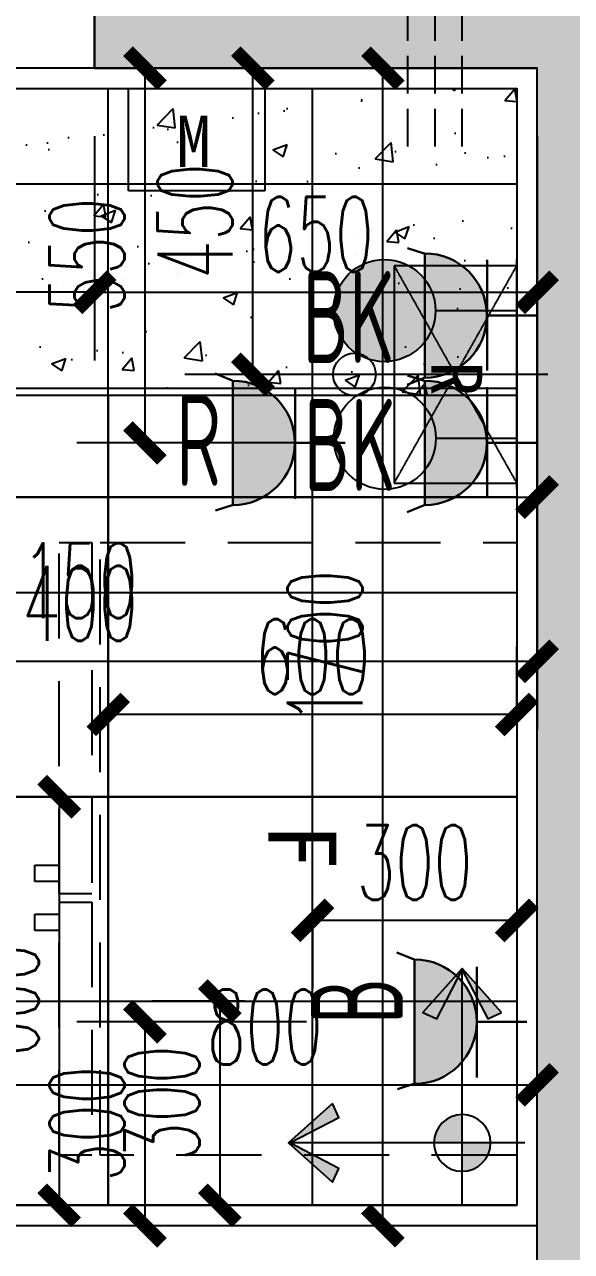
# Model space of a CAD drawing. Extents: x 184967 to 628822, y -100826 to 121332.
# Drawn here: x 205314 to 206118, y -17754 to -15952 of the extents above; entities that cross this region are included whole.
import ezdxf

# ---------------------------------------------------------------- set-up
doc = ezdxf.new("R2010")
doc.units = 0
doc.header["$MEASUREMENT"] = 0
for name, pattern in [('__DASH', [0.35, 0.25, -0.1]), ('DASH', [0.35, 0.25, -0.1]), ('DASHED2', [0.375, 0.25, -0.125])]:
    doc.linetypes.add(name, pattern=pattern)
for name, color, linetype in [('0-地面', 251, 'Continuous'), ('0-天花尺寸', 2, 'Continuous'), ('0-天花造型', 55, 'Continuous'), ('0-完成面', 47, 'Continuous'), ('E03-给排水', 6, 'Continuous'), ('P10-固定（高柜）家具', 55, 'Continuous'), ('P10-活动家具', 55, 'DASH'), ('PUB_HATCH', 7, 'Continuous'), ('T05-天花灯具', 51, 'Continuous'), ('WALL', 145, 'Continuous'), ('WINDOW', 141, 'Continuous'), ('定位标注', 2, 'Continuous'), ('空调', 8, 'Continuous')]:
    doc.layers.add(name, color=color, linetype=linetype)
doc.layers.add('E-插座', color=60, linetype='Continuous', lineweight=30)
doc.styles.add('CH', font='', dxfattribs={"width": 0.8})
doc.styles.add('simplex.shx', font='archquik.shx', dxfattribs={"width": 0.7, "bigfont": '@extfont2.shx'})
doc.styles.add('尺寸标注', font='txt.shx', dxfattribs={"width": 0.6, "height": 110})
doc.styles.get('CH').set_extended_font_data('SimSun')
doc.dimstyles.new('1-50', dxfattribs={"dimscale": 50, "dimtxt": 110, "dimasz": 1, "dimexe": 2, "dimexo": 2, "dimgap": 0.6, "dimtad": 1, "dimdec": 0, "dimrnd": 5, "dimtxsty": '尺寸标注', "dimblk": 'ARCHTICK', "dimcen": 2.5, "dimclrd": 251, "dimclre": 251, "dimclrt": 50, "dimadec": 0, "dimazin": 0, "dimtfac": 1, "dimtdec": 0, "dimtix": 1, "dimtmove": 2, "dimatfit": 3, "dimldrblk": 'DOT', "dimfxl": 0, "dimarcsym": 0})

# ---------------------------------------------------------------- blocks, each defined once
blk = doc.blocks.new('rsq')
at = {"layer": 'P10-固定（高柜）家具', "color": 8, "linetype": 'DASH'}
blk.add_lwpolyline([(166597.5, 154089), (166597.5, 153909), (166916.5, 153909), (166916.5, 154089), (166597.5, 154089)], dxfattribs=at)
at = {"layer": 'P10-固定（高柜）家具', "color": 250, "linetype": 'DASH'}
for points in [[(166597.5, 153909), (166916.5, 154089)], [(166916.5, 153909), (166597.5, 154089)]]:
    blk.add_lwpolyline(points, dxfattribs=at)
at = {"layer": 'P10-固定（高柜）家具', "color": 8, "linetype": 'DASH', "style": 'CH'}
blk.add_text('R', height=75, dxfattribs=at).set_placement((166737.3, 153963.4))
blk = doc.blocks.new('双开门冰箱')
at = {"layer": 'P10-活动家具', "linetype": 'DASHED2', "ltscale": 500}
for points in [[(204605.3, 169891.2), (203705.3, 169891.2), (203705.3, 170503.2), (204605.3, 170503.2)], [(204221.3, 169831.2), (203705.3, 169831.2), (203705.3, 169879.2), (204221.3, 169879.2)], [(204605.3, 169831.2), (204233.3, 169831.2), (204233.3, 169879.2), (204605.3, 169879.2)], [(204203.3, 169795.2), (204179.3, 169795.2), (204179.3, 169831.2), (204203.3, 169831.2)], [(204275.3, 169795.2), (204251.3, 169795.2), (204251.3, 169831.2), (204275.3, 169831.2)]]:
    blk.add_lwpolyline(points, close=True, dxfattribs=at)
at = {"layer": 'P10-活动家具', "linetype": 'DASHED2', "ltscale": 500, "style": 'CH'}
blk.add_text('F', height=100, dxfattribs=at).set_placement((204117.9, 170138.4))
blk = doc.blocks.new('cc')
at = {"layer": 'E-插座'}
h = blk.add_hatch(color=60, dxfattribs=at)
edge = h.paths.add_edge_path()
edge.add_ellipse((454822.8, -194762.9), major_axis=(51.7, 51.7), ratio=1, start_angle=45.0973, end_angle=224.9032, ccw=False)
edge.add_line((454822.6, -194689.8), (454822.6, -194836.1))
at = {"layer": 'E-插座', "color": 60}
for p, q in [((454822.6, -194836.1), (454822.6, -194689.8)), ((454822.6, -194689.8), (454823.5, -194689.8)), ((454823.5, -194689.8), (454842.9, -194683.7)), ((454749.4, -194697.3), (454749.4, -194827.5)), ((454749.6, -194762.9), (454690.6, -194762.9)), ((454823.3, -194836.1), (454843.4, -194844.3))]:
    blk.add_line(p, q, dxfattribs=at)
at = {"layer": 'E-插座', "color": 60, "extrusion": (0, 0, -1)}
blk.add_ellipse((454822.8, -194762.9), major_axis=(51.7, 51.7), ratio=1, start_param=2.357884, end_param=5.496089, dxfattribs=at)
blk = doc.blocks.new('_ArchTick')
at = {"color": 0, "linetype": 'ByBlock', "const_width": 0.4}
blk.add_lwpolyline([(-0.5, -0.5), (0.5, 0.5)], dxfattribs=at)
blk = doc.blocks.new('*D82')
at = {"layer": 'Defpoints', "color": 0, "linetype": 'ByBlock', "transparency": 16777216}
for p in [(205828.3, -17416.8), (205491.1, -17716.4), (205828.3, -17716.4)]:
    blk.add_point(p, dxfattribs=at)
at = {"layer": 'E-插座', "color": 251, "lineweight": -2, "transparency": 16777216}
for p, q in [((205728.3, -17416.8), (205391.1, -17416.8)), ((205491.1, -17416.8), (205491.1, -17716.4)), ((205728.3, -17716.4), (205391.1, -17716.4))]:
    blk.add_line(p, q, dxfattribs=at)
at = {"layer": 'E-插座', "color": 251, "linetype": 'ByBlock', "lineweight": -2, "transparency": 16777216, "xscale": 50, "yscale": 50, "zscale": 50}
for p, rotation in [((205491.1, -17416.8), 90), ((205491.1, -17716.4), 270)]:
    blk.add_blockref('_ArchTick', p, dxfattribs=dict(at, rotation=rotation))
at = {"layer": 'E-插座', "color": 50, "linetype": 'ByBlock', "transparency": 16777216, "insert": (205406.1, -17566.6), "char_height": 110, "attachment_point": 5, "rotation": 90, "style": '尺寸标注'}
blk.add_mtext('300', dxfattribs=at)
blk = doc.blocks.new('_Dot')
at = {"color": 0, "linetype": 'ByBlock', "lineweight": -2}
blk.add_line((-0.5, 0), (-1, 0), dxfattribs=at)
at = {"color": 0, "linetype": 'ByBlock', "const_width": 0.5}
blk.add_lwpolyline([(-0.25, 0, 1), (0.25, 0, 1)], format="xyb", close=True, dxfattribs=at)
blk = doc.blocks.new('A$C43321564')
for p, q in [((75, 118.8), (75, 0)), ((0, 0), (150, 0))]:
    blk.add_line(p, q)
blk.add_circle((75, 193.8), 75)
blk = doc.blocks.new('A$C6CA43689')
h = blk.add_hatch(color=256)
edge = h.paths.add_edge_path()
edge.add_arc((75, 194.4), 75, 0, 360)
for p, q in [((75, 119.4), (75, 0.6)), ((0, 0), (150, 0))]:
    blk.add_line(p, q)
blk.add_circle((75, 194.4), 75)
blk = doc.blocks.new('A$C2E884EA9')
at = {"layer": 'E03-给排水'}
blk.add_circle((-14.9, 75, 0), 25, dxfattribs=at)
blk = doc.blocks.new('A$C774C2B48')
at = {"layer": 'T05-天花灯具', "color": 6}
for p, q in [((36.6, 120, 0), (36.6, 150, 0)), ((0, 135, 0), (310.4, 135, 0))]:
    blk.add_line(p, q, dxfattribs=at)
at = {"layer": 'E03-给排水', "xscale": 0.8000000000465661, "yscale": 0.8000000000465661, "zscale": 0.8000000000465661, "rotation": 270}
for name, p in [('A$C43321564', (36.6, 270, 0)), ('A$C6CA43689', (36.6, 120, 0))]:
    blk.add_blockref(name, p, dxfattribs=at)
at = {"layer": 'E03-给排水', "linetype": 'DASH', "ltscale": 50}
blk.add_blockref('A$C2E884EA9', (242.2, 60, 0), dxfattribs=at)
blk = doc.blocks.new('A$C4BA57C9F')
for points in [[(5.349, 4.861), (6.639, 3.706), (5.349, 2.551), (5.159, 2.958), (6.596, 3.706), (5.159, 4.454)], [(2.671, -0.108), (1.517, -1.398), (0.362, -0.108), (0.769, 0.082), (1.517, -1.355), (2.264, 0.082)]]:
    blk.add_hatch(color=1).paths.add_polyline_path(points)
h = blk.add_hatch(color=1)
h.paths.add_polyline_path([(1.517, 4.54, 0.414214), (0.683, 3.706), (1.517, 3.706)])
h.paths.add_polyline_path([(2.35, 3.706), (1.517, 3.706), (1.517, 2.872, 0.414214)])
at = {"color": 1}
for p, q in [((1.517, 5.54), (1.517, -1.398)), ((-0.317, 3.706), (6.639, 3.706))]:
    blk.add_line(p, q, dxfattribs=at)
for points in [[(5.349, 4.861), (6.639, 3.706), (5.349, 2.551), (5.159, 2.958), (6.596, 3.706), (5.159, 4.454)], [(2.671, -0.108), (1.517, -1.398), (0.362, -0.108), (0.769, 0.082), (1.517, -1.355), (2.264, 0.082)]]:
    blk.add_lwpolyline(points, close=True, dxfattribs=at)
blk.add_circle((1.517, 3.706), 0.834, dxfattribs=at)
blk.add_circle((1.517, 3.706), 0.834, dxfattribs=at)
blk = doc.blocks.new('*D106')
at = {"layer": 'Defpoints', "color": 0, "transparency": 16777216}
for p in [(205649.6, -16016.4), (205799, -16016.4), (205799, -16466.2, 0)]:
    blk.add_point(p, dxfattribs=at)
at = {"layer": 'E03-给排水', "color": 251, "lineweight": -2, "transparency": 16777216}
for p, q in [((205699, -16016.4), (205549.6, -16016.4)), ((205649.6, -16466.2), (205649.6, -16016.4)), ((205699, -16466.2), (205549.6, -16466.2))]:
    blk.add_line(p, q, dxfattribs=at)
at = {"layer": 'E03-给排水', "color": 251, "lineweight": -2, "transparency": 16777216, "xscale": 50, "yscale": 50, "zscale": 50}
for p, rotation in [((205649.6, -16016.4), 90), ((205649.6, -16466.2), 270)]:
    blk.add_blockref('_ArchTick', p, dxfattribs=dict(at, rotation=rotation))
at = {"layer": 'E03-给排水', "color": 50, "transparency": 16777216, "insert": (205564.6, -16241.3), "char_height": 110, "attachment_point": 5, "rotation": 90, "style": '尺寸标注'}
blk.add_mtext('450', dxfattribs=at)
blk = doc.blocks.new('*D107')
at = {"layer": 'Defpoints', "color": 0, "transparency": 16777216}
for p in [(204667.2, -16304.3, 0), (206067.2, -16304.3), (206067.2, -16887.5)]:
    blk.add_point(p, dxfattribs=at)
at = {"layer": 'E03-给排水', "color": 251, "lineweight": -2, "transparency": 16777216}
for p, q in [((204667.2, -16404.3), (204667.2, -16987.5)), ((206067.2, -16404.3), (206067.2, -16987.5)), ((204667.2, -16887.5), (206067.2, -16887.5))]:
    blk.add_line(p, q, dxfattribs=at)
at = {"layer": 'E03-给排水', "color": 251, "lineweight": -2, "transparency": 16777216, "xscale": 50, "yscale": 50, "zscale": 50, "rotation": 180}
blk.add_blockref('_ArchTick', (204667.2, -16887.5), dxfattribs=at)
at = {"layer": 'E03-给排水', "color": 251, "lineweight": -2, "transparency": 16777216, "xscale": 50, "yscale": 50, "zscale": 50}
blk.add_blockref('_ArchTick', (206067.2, -16887.5), dxfattribs=at)
at = {"layer": 'E03-给排水', "color": 50, "transparency": 16777216, "insert": (205367.2, -16802.5), "char_height": 110, "attachment_point": 5, "style": '尺寸标注'}
blk.add_mtext('1400', dxfattribs=at)
blk = doc.blocks.new('*D122')
at = {"layer": '0-天花尺寸', "color": 251, "linetype": 'ByBlock', "lineweight": -2, "transparency": 16777216}
for p, q in [((205637.2, -17386.4), (205501.1, -17386.4)), ((205601.1, -17386.4), (205601.1, -17686.4)), ((205637.2, -17686.4), (205501.1, -17686.4))]:
    blk.add_line(p, q, dxfattribs=at)
at = {"layer": 'Defpoints', "color": 0, "linetype": 'ByBlock', "transparency": 16777216}
for p in [(205737.2, -17386.4), (205601.1, -17686.4), (205737.2, -17686.4)]:
    blk.add_point(p, dxfattribs=at)
at = {"layer": '0-天花尺寸', "color": 251, "linetype": 'ByBlock', "lineweight": -2, "transparency": 16777216, "xscale": 50, "yscale": 50, "zscale": 50}
for p, rotation in [((205601.1, -17386.4), 90), ((205601.1, -17686.4), 270)]:
    blk.add_blockref('_ArchTick', p, dxfattribs=dict(at, rotation=rotation))
at = {"layer": '0-天花尺寸', "color": 50, "linetype": 'ByBlock', "transparency": 16777216, "insert": (205516.1, -17536.4), "char_height": 110, "attachment_point": 5, "rotation": 90, "style": '尺寸标注'}
blk.add_mtext('300', dxfattribs=at)
blk = doc.blocks.new('*D123')
at = {"layer": '0-天花尺寸', "color": 251, "linetype": 'ByBlock', "lineweight": -2, "transparency": 16777216}
for p, q in [((205737.23077, -17268), (205737.23077, -17368)), ((206037.23077, -17268), (205737.23077, -17268)), ((206037.23077, -17268), (206037.23077, -17368))]:
    blk.add_line(p, q, dxfattribs=at)
at = {"layer": 'Defpoints', "color": 0, "linetype": 'ByBlock', "transparency": 16777216}
for p in [(205737.23077, -17201), (206037.23077, -17201), (205737.23077, -17268)]:
    blk.add_point(p, dxfattribs=at)
at = {"layer": '0-天花尺寸', "color": 251, "linetype": 'ByBlock', "lineweight": -2, "transparency": 16777216, "xscale": 50, "yscale": 50, "zscale": 50, "rotation": 180}
blk.add_blockref('_ArchTick', (205737.23077, -17268), dxfattribs=at)
at = {"layer": '0-天花尺寸', "color": 251, "linetype": 'ByBlock', "lineweight": -2, "transparency": 16777216, "xscale": 50, "yscale": 50, "zscale": 50}
blk.add_blockref('_ArchTick', (206037.23077, -17268), dxfattribs=at)
at = {"layer": '0-天花尺寸', "color": 50, "linetype": 'ByBlock', "transparency": 16777216, "insert": (205887.23077, -17183), "char_height": 110, "attachment_point": 5, "style": '尺寸标注'}
blk.add_mtext('300', dxfattribs=at)
blk = doc.blocks.new('*U35')
at = {"color": 251, "linetype": 'DASH', "ltscale": 222}
blk.add_wipeout([(314457.6, -12724.7), (314457.6, -12434.7), (314377.6, -12434.7), (314377.6, -12724.7)], dxfattribs=at).dxf.layer = '空调'
at = {"layer": '空调', "color": 251, "linetype": 'DASH', "ltscale": 222}
for p, q in [((314377.6, -12839.7), (314377.6, -12319.7)), ((314457.6, -12839.7), (314457.6, -12319.7))]:
    blk.add_line(p, q, dxfattribs=at)
at = {"layer": '空调', "color": 250, "linetype": 'DASH', "ltscale": 222}
blk.add_line((314417.6, -12839.7), (314417.6, -12319.7), dxfattribs=at)
blk = doc.blocks.new('*D227')
at = {"layer": 'Defpoints', "color": 0, "linetype": 'ByBlock', "transparency": 16777216}
for p in [(205828.3, -16016.4), (205491.1, -16566.8), (205916.7, -16566.8)]:
    blk.add_point(p, dxfattribs=at)
at = {"layer": 'E-插座', "color": 251, "lineweight": -2, "transparency": 16777216}
for p, q in [((205728.3, -16016.4), (205391.1, -16016.4)), ((205491.1, -16016.4), (205491.1, -16566.8)), ((205741.1, -16566.8), (205391.1, -16566.8))]:
    blk.add_line(p, q, dxfattribs=at)
at = {"layer": 'E-插座', "color": 251, "linetype": 'ByBlock', "lineweight": -2, "transparency": 16777216, "xscale": 50, "yscale": 50, "zscale": 50}
for p, rotation in [((205491.1, -16016.4), 90), ((205491.1, -16566.8), 270)]:
    blk.add_blockref('_ArchTick', p, dxfattribs=dict(at, rotation=rotation))
at = {"layer": 'E-插座', "color": 50, "linetype": 'ByBlock', "transparency": 16777216, "insert": (205406.1, -16291.6), "char_height": 110, "attachment_point": 5, "rotation": 90, "style": '尺寸标注'}
blk.add_mtext('550', dxfattribs=at)
blk = doc.blocks.new('*D228')
at = {"layer": 'Defpoints', "color": 0, "linetype": 'ByBlock', "transparency": 16777216}
for p in [(206067.2, -16016.4), (204917.2, -16094), (206067.2, -16646.4)]:
    blk.add_point(p, dxfattribs=at)
at = {"layer": 'E-插座', "color": 251, "lineweight": -2, "transparency": 16777216}
for p, q in [((204917.2, -16396.4), (204917.2, -16746.4)), ((206067.2, -16396.4), (206067.2, -16746.4)), ((204917.2, -16646.4), (206067.2, -16646.4))]:
    blk.add_line(p, q, dxfattribs=at)
at = {"layer": 'E-插座', "color": 251, "linetype": 'ByBlock', "lineweight": -2, "transparency": 16777216, "xscale": 50, "yscale": 50, "zscale": 50, "rotation": 180}
blk.add_blockref('_ArchTick', (204917.2, -16646.4), dxfattribs=at)
at = {"layer": 'E-插座', "color": 251, "linetype": 'ByBlock', "lineweight": -2, "transparency": 16777216, "xscale": 50, "yscale": 50, "zscale": 50}
blk.add_blockref('_ArchTick', (206067.2, -16646.4), dxfattribs=at)
at = {"layer": 'E-插座', "color": 50, "linetype": 'ByBlock', "transparency": 16777216, "insert": (205367.2, -16769), "char_height": 110, "attachment_point": 5, "style": '尺寸标注'}
blk.add_mtext('1150', dxfattribs=at)
blk = doc.blocks.new('$WINLIB2D$00000001')
at = {"color": 0}
for points in [[(-0.5, 0.5), (-0.5, -0.5)], [(-0.5, -0.5), (0.5, -0.5)]]:
    blk.add_lwpolyline(points, dxfattribs=at)
blk = doc.blocks.new('*D290')
at = {"layer": '0-地面', "color": 251, "lineweight": -2, "transparency": 16777216}
for p, q in [((205437.2, -16965.5), (205437.2, -16865.5)), ((206037.2, -16965.5), (206037.2, -16865.5)), ((206037.2, -16965.5), (205437.2, -16965.5))]:
    blk.add_line(p, q, dxfattribs=at)
at = {"layer": 'Defpoints', "color": 0, "linetype": 'ByBlock', "transparency": 16777216}
for p in [(205437.2, -16965.5), (205437.2, -17040.5), (206037.2, -17040.5)]:
    blk.add_point(p, dxfattribs=at)
at = {"layer": '0-地面', "color": 251, "linetype": 'ByBlock', "lineweight": -2, "transparency": 16777216, "xscale": 50, "yscale": 50, "zscale": 50, "rotation": 180}
blk.add_blockref('_ArchTick', (205437.2, -16965.5), dxfattribs=at)
at = {"layer": '0-地面', "color": 251, "linetype": 'ByBlock', "lineweight": -2, "transparency": 16777216, "xscale": 50, "yscale": 50, "zscale": 50}
blk.add_blockref('_ArchTick', (206037.2, -16965.5), dxfattribs=at)
at = {"layer": '0-地面', "color": 50, "linetype": 'ByBlock', "transparency": 16777216, "insert": (205737.2, -16880.5), "char_height": 110, "attachment_point": 5, "style": '尺寸标注'}
blk.add_mtext('600', dxfattribs=at)
blk = doc.blocks.new('*D291')
at = {"layer": '0-地面', "color": 251, "lineweight": -2, "transparency": 16777216}
for p, q in [((205365.2, -17086.4), (205265.2, -17086.4)), ((205365.2, -17086.4), (205365.2, -17686.4)), ((205365.2, -17686.4), (205265.2, -17686.4))]:
    blk.add_line(p, q, dxfattribs=at)
at = {"layer": 'Defpoints', "color": 0, "linetype": 'ByBlock', "transparency": 16777216}
for p in [(205440.2, -17086.4), (205365.2, -17686.4), (205440.2, -17686.4)]:
    blk.add_point(p, dxfattribs=at)
at = {"layer": '0-地面', "color": 251, "linetype": 'ByBlock', "lineweight": -2, "transparency": 16777216, "xscale": 50, "yscale": 50, "zscale": 50}
for p, rotation in [((205365.2, -17086.4), 90), ((205365.2, -17686.4), 270)]:
    blk.add_blockref('_ArchTick', p, dxfattribs=dict(at, rotation=rotation))
at = {"layer": '0-地面', "color": 50, "linetype": 'ByBlock', "transparency": 16777216, "insert": (205280.2, -17386.4), "char_height": 110, "attachment_point": 5, "rotation": 90, "style": '尺寸标注'}
blk.add_mtext('600', dxfattribs=at)
blk = doc.blocks.new('*D322')
at = {"layer": 'Defpoints', "color": 0, "linetype": 'ByBlock', "transparency": 16777216}
for p in [(206067.2, -17509.5), (205267.2, -17716.4), (206067.2, -17716.4)]:
    blk.add_point(p, dxfattribs=at)
at = {"layer": '定位标注', "color": 251, "lineweight": -2, "transparency": 16777216}
for p, q in [((205267.2, -17616.4), (205267.2, -17409.5)), ((206067.2, -17616.4), (206067.2, -17409.5)), ((205267.2, -17509.5), (206067.2, -17509.5))]:
    blk.add_line(p, q, dxfattribs=at)
at = {"layer": '定位标注', "color": 251, "linetype": 'ByBlock', "lineweight": -2, "transparency": 16777216, "xscale": 50, "yscale": 50, "zscale": 50, "rotation": 180}
blk.add_blockref('_ArchTick', (205267.2, -17509.5), dxfattribs=at)
at = {"layer": '定位标注', "color": 251, "linetype": 'ByBlock', "lineweight": -2, "transparency": 16777216, "xscale": 50, "yscale": 50, "zscale": 50}
blk.add_blockref('_ArchTick', (206067.2, -17509.5), dxfattribs=at)
at = {"layer": '定位标注', "color": 50, "linetype": 'ByBlock', "transparency": 16777216, "insert": (205667.2, -17424.5), "char_height": 110, "attachment_point": 5, "style": '尺寸标注'}
blk.add_mtext('800', dxfattribs=at)
blk = doc.blocks.new('*D323')
at = {"layer": 'Defpoints', "color": 0, "linetype": 'ByBlock', "transparency": 16777216}
for p in [(205840.6, -16016.4), (206067.2, -16016.4), (206067.2, -17716.4)]:
    blk.add_point(p, dxfattribs=at)
at = {"layer": '定位标注', "color": 251, "lineweight": -2, "transparency": 16777216}
for p, q in [((205967.2, -16016.4), (205740.6, -16016.4)), ((205840.6, -17716.4), (205840.6, -16016.4)), ((205967.2, -17716.4), (205740.6, -17716.4))]:
    blk.add_line(p, q, dxfattribs=at)
at = {"layer": '定位标注', "color": 251, "linetype": 'ByBlock', "lineweight": -2, "transparency": 16777216, "xscale": 50, "yscale": 50, "zscale": 50}
for p, rotation in [((205840.6, -16016.4), 90), ((205840.6, -17716.4), 270)]:
    blk.add_blockref('_ArchTick', p, dxfattribs=dict(at, rotation=rotation))
at = {"layer": '定位标注', "color": 50, "linetype": 'ByBlock', "transparency": 16777216, "insert": (205755.6, -16866.4), "char_height": 110, "attachment_point": 5, "rotation": 90, "style": '尺寸标注'}
blk.add_mtext('1700', dxfattribs=at)
blk = doc.blocks.new('*D324')
at = {"layer": 'Defpoints', "color": 0, "linetype": 'ByBlock', "transparency": 16777216}
for p in [(205417.2, -16016.4), (206067.2, -16016.4), (206067.2, -16345.5)]:
    blk.add_point(p, dxfattribs=at)
at = {"layer": '定位标注', "color": 251, "lineweight": -2, "transparency": 16777216}
for p, q in [((205417.2, -16116.4), (205417.2, -16445.5)), ((206067.2, -16116.4), (206067.2, -16445.5)), ((205417.2, -16345.5), (206067.2, -16345.5))]:
    blk.add_line(p, q, dxfattribs=at)
at = {"layer": '定位标注', "color": 251, "linetype": 'ByBlock', "lineweight": -2, "transparency": 16777216, "xscale": 50, "yscale": 50, "zscale": 50, "rotation": 180}
blk.add_blockref('_ArchTick', (205417.2, -16345.5), dxfattribs=at)
at = {"layer": '定位标注', "color": 251, "linetype": 'ByBlock', "lineweight": -2, "transparency": 16777216, "xscale": 50, "yscale": 50, "zscale": 50}
blk.add_blockref('_ArchTick', (206067.2, -16345.5), dxfattribs=at)
at = {"layer": '定位标注', "color": 50, "linetype": 'ByBlock', "transparency": 16777216, "insert": (205742.2, -16260.5), "char_height": 110, "attachment_point": 5, "style": '尺寸标注'}
blk.add_mtext('650', dxfattribs=at)
blk = doc.blocks.new('*D325')
at = {"layer": 'Defpoints', "color": 0, "linetype": 'ByBlock', "transparency": 16777216}
for p in [(203417.2, -16016.4), (205417.2, -16016.4), (203417.2, -16345.5)]:
    blk.add_point(p, dxfattribs=at)
at = {"layer": '定位标注', "color": 251, "lineweight": -2, "transparency": 16777216}
for p, q in [((203417.2, -16116.4), (203417.2, -16445.5)), ((205417.2, -16116.4), (205417.2, -16445.5)), ((205417.2, -16345.5), (203417.2, -16345.5))]:
    blk.add_line(p, q, dxfattribs=at)
at = {"layer": '定位标注', "color": 251, "linetype": 'ByBlock', "lineweight": -2, "transparency": 16777216, "xscale": 50, "yscale": 50, "zscale": 50, "rotation": 180}
blk.add_blockref('_ArchTick', (203417.2, -16345.5), dxfattribs=at)
at = {"layer": '定位标注', "color": 251, "linetype": 'ByBlock', "lineweight": -2, "transparency": 16777216, "xscale": 50, "yscale": 50, "zscale": 50}
blk.add_blockref('_ArchTick', (205417.2, -16345.5), dxfattribs=at)
at = {"layer": '定位标注', "color": 50, "linetype": 'ByBlock', "transparency": 16777216, "insert": (204417.2, -16260.5), "char_height": 110, "attachment_point": 5, "style": '尺寸标注'}
blk.add_mtext('2000', dxfattribs=at)

msp = doc.modelspace()

# ---------------------------------------------------------------- hatches: boundary and pattern name
at = {"layer": '0-地面'}
h = msp.add_hatch(dxfattribs=at)
h.set_pattern_fill('AR-CONC', color=250, scale=30, style=0)
h.set_pattern_definition([(50, (203347.23, -16496.43), (215.178, -18.826), [22.5, -247.5]), (355, (203347.23, -16496.43), (-41.625, 225.658), [18, -198]), (100.451, (203365.16, -16498), (173.553, 206.832), [19.122, -210.343]), (46.184, (203347.23, -16436.43), (320.172, -49.656), [33.75, -371.25]), (96.636, (203373.9, -16440.57), (280.4, 292.235), [28.683, -315.514]), (351.184, (203347.23, -16436.43), (280.4, 292.236), [27, -297]), (21, (203377.23, -16451.43), (179.072, -120.786), [22.5, -247.5]), (326, (203377.23, -16451.43), (72.995, 217.545), [18, -198]), (71.451, (203392.15, -16461.5), (252.067, 96.759), [19.122, -210.343]), (37.5, (203347.23, -16496.43), (3.648, 99.8682), [0, -195.6, 0, -201, 0, -198.75]), (7.5, (203347.23, -16496.43), (78.921, 118.3235), [0, -114.6, 0, -191.1, 0, -75.75]), (327.5, (203280.33, -16496.43), (160.1467, -6.7665), [0, -75, 0, -234, 0, -310.5]), (317.5, (203250.33, -16496.43), (174.956, 30.0315), [0, -97.5, 0, -155.4, 0, -220.5])])
h.paths.add_polyline_path([(206037.2, -16046.4), (203347.2, -16046.4), (203347.2, -16496.4), (206037.2, -16496.4)])
at = {"layer": '0-地面', "linetype": 'ByBlock'}
h = msp.add_hatch(dxfattribs=at)
h.set_pattern_fill('_USER', color=250, scale=600, style=0, double=1, pattern_type=0)
h.set_pattern_definition([(0, (206037.23, -17686.4), (0, 600), []), (90, (206037.23, -17686.4), (-600, 4e-14), [])])
h.paths.add_polyline_path([(203147.2, -17686.4), (206037.2, -17686.4), (206037.2, -16496.4), (203297.2, -16496.4), (203297.2, -16596.4), (203147.2, -16596.4)])

# ---------------------------------------------------------------- linework, layer by layer
msp.add_line((203297.2, -16496.4), (206037.2, -16496.4), dxfattribs=at)
at = {"layer": '0-地面', "color": 1, "linetype": '__DASH', "ltscale": 500}
msp.add_lwpolyline([(203297.2, -17686.4), (203297.2, -16646.4), (206037.2, -16646.4)], dxfattribs=at)
at = {"layer": '0-天花造型', "color": 8, "linetype": 'ByBlock'}
for p, q in [((205437.2, -17686.4), (205437.2, -16046.4)), ((205737.2, -17686.4), (205737.2, -16046.4)), ((203347.2, -16186.4), (206037.2, -16186.4)), ((203347.2, -16486.4), (206037.2, -16486.4)), ((202697.2, -16786.4), (206037.2, -16786.4)), ((202697.2, -17086.4), (206037.2, -17086.4)), ((202697.2, -17386.4), (206037.2, -17386.4))]:
    msp.add_line(p, q, dxfattribs=at)
at = {"layer": '0-完成面', "linetype": 'ByBlock'}
msp.add_lwpolyline([(203467.2, -17686.4), (202697.2, -17686.4), (202697.2, -16546.4), (203347.2, -16546.4), (203347.2, -16046.4), (206037.2, -16046.4), (206037.2, -17686.4), (205267.2, -17686.4)], dxfattribs=at)
at = {"layer": 'P10-固定（高柜）家具', "linetype": 'ByBlock'}
msp.add_line((206037.2, -16646.4), (203297.2, -16646.4), dxfattribs=at)
at = {"layer": 'P10-固定（高柜）家具', "color": 8, "linetype": 'DASH'}
msp.add_lwpolyline([(205467.2, -16196.4), (205467.2, -16046.4), (205667.2, -16046.4), (205667.2, -16196.4)], close=True, dxfattribs=at)
at = {"layer": 'WALL'}
for p, q in [((205417.2, -15816.4), (205417.2, -16016.4)), ((206067.2, -16816.4), (206067.2, -16016.4)), ((206067.2, -17716.4), (206067.2, -16816.4)), ((206067.2, -17716.4), (205267.2, -17716.4))]:
    msp.add_line(p, q, dxfattribs=at)

# ---------------------------------------------------------------- block references
at = {"layer": '0-天花尺寸', "color": 8, "linetype": 'ByBlock', "xscale": -49.99999999999999, "yscale": 49.99999999999999, "zscale": 49.99999999999999, "rotation": 270}
msp.add_blockref('A$C4BA57C9F', (205771.9, -17670.6), dxfattribs=at)
at = {"layer": 'E-插座', "xscale": -1.25000000688963, "yscale": 1.25000000688963, "zscale": 1.25000000688963}
for p in [(774430.5, 227073.9), (774430.5, 226886.9)]:
    msp.add_blockref('cc', p, dxfattribs=at)
at = {"layer": 'E-插座', "xscale": 1.25000000688963, "yscale": 1.25000000688963, "zscale": 1.25000000688963, "rotation": 180}
for p in [(774148.5, -260020.4), (774415.5, -260870.4)]:
    msp.add_blockref('cc', p, dxfattribs=at)
at = {"layer": 'E03-给排水', "extrusion": (8.10331e-05, -1.57489e-05, -1), "xscale": -1.249999941964418, "yscale": 1.249999941964441, "zscale": -1.249999941964418, "rotation": 179.9984197244899}
msp.add_blockref('A$C774C2B48', (-206083, -16297.4, 17), dxfattribs=at)
at = {"layer": 'P10-固定（高柜）家具', "color": 8, "linetype": 'DASH', "rotation": 270}
msp.add_blockref('rsq', (51948.2, 150290.6), dxfattribs=at)
at = {"layer": 'P10-固定（高柜）家具', "rotation": 270}
msp.add_blockref('双开门冰箱', (35534, 186992.3), dxfattribs=at)
at = {"layer": 'WINDOW', "xscale": 2000, "yscale": -200, "zscale": 2000, "rotation": 180.000000000052}
msp.add_blockref('$WINLIB2D$00000001', (204417.2, -15916.4), dxfattribs=at)

# ---------------------------------------------------------------- texts
at = {"layer": 'E-插座', "color": 60, "style": 'simplex.shx', "width": 0.7}
for p in [(205722.5, -16449.5), (205724.4, -16637.2)]:
    msp.add_text('BK', height=135, dxfattribs=at).set_placement(p)
at = {"layer": 'E-插座', "style": 'simplex.shx', "width": 0.7}
msp.add_text('R', height=135, dxfattribs=at).set_placement((205536.7, -16629.7))
msp.add_text('B', height=135, rotation=90, dxfattribs=at).set_placement((205869.8, -17420.4))
at = {"layer": 'P10-固定（高柜）家具', "color": 8, "linetype": 'DASH', "style": 'CH'}
msp.add_text('M', height=75, dxfattribs=at).set_placement((205537.2, -16161.3))

# ---------------------------------------------------------------- dimensions: what is measured, and where the dimension line sits
at = {"layer": '0-地面', "color": 250, "linetype": 'ByBlock'}
dim = msp.add_linear_dim(base=(205437.2, -16965.5), p1=(206037.2, -17040.5), p2=(205437.2, -17040.5), dimstyle='1-50', override={"dimfxl": 5, "dimfxlon": 1}, dxfattribs=at)
dim.commit()
dim.dimension.update_dxf_attribs({"geometry": '*D290', "text_midpoint": (205737.2, -16880.5)})
dim = msp.add_linear_dim(base=(205365.2, -17686.4), p1=(205440.2, -17086.4), p2=(205440.2, -17686.4), angle=90, dimstyle='1-50', override={"dimfxl": 5, "dimfxlon": 1}, dxfattribs=at)
dim.commit()
dim.dimension.update_dxf_attribs({"geometry": '*D291', "text_midpoint": (205280.2, -17386.4)})
at = {"layer": '0-天花尺寸', "color": 6, "linetype": 'ByBlock'}
for base, p1, p2, angle, picture, middle in [((205737.2, -17268), (206037.2, -17201), (205737.2, -17201), 180, '*D123', (205887.2, -17183)), ((205601.1, -17686.4), (205737.2, -17386.4), (205737.2, -17686.4), 90, '*D122', (205516.1, -17536.4))]:
    dim = msp.add_linear_dim(base=base, p1=p1, p2=p2, angle=angle, dimstyle='1-50', override={"dimfxl": 5, "dimfxlon": 1}, dxfattribs=at)
    dim.commit()
    dim.dimension.update_dxf_attribs({"geometry": picture, "text_midpoint": middle})
at = {"layer": 'E-插座', "linetype": 'ByBlock'}
dim = msp.add_aligned_dim(p1=(205828.3, -17416.8), p2=(205828.3, -17716.4), distance=-337.1, dimstyle='1-50', override={"dimfxl": 5, "dimfxlon": 1, "dimarcsym": 1}, dxfattribs=at)
dim.commit()
dim.dimension.update_dxf_attribs({"geometry": '*D82', "text_midpoint": (205406.1, -17566.6)})
at = {"layer": 'E03-给排水'}
for p1, p2, distance, picture, middle in [((205799, -16466.2, 0), (205799, -16016.4), 149.3, '*D106', (205564.6, -16241.3)), ((204667.2, -16304.3, 0), (206067.2, -16304.3), -583.2, '*D107', (205367.2, -16802.5))]:
    dim = msp.add_aligned_dim(p1=p1, p2=p2, distance=distance, dimstyle='1-50', dxfattribs=at)
    dim.commit()
    dim.dimension.update_dxf_attribs({"geometry": picture, "text_midpoint": middle})
at = {"layer": '定位标注', "color": 1, "linetype": 'ByBlock'}
for base, p1, p2, picture, middle in [((203417.2, -16345.5), (205417.2, -16016.4), (203417.2, -16016.4), '*D325', (204417.2, -16260.5)), ((206067.2, -17509.5), (205267.2, -17716.4), (206067.2, -17716.4), '*D322', (205667.2, -17424.5))]:
    dim = msp.add_linear_dim(base=base, p1=p1, p2=p2, dimstyle='1-50', override={"dimfxl": 5, "dimfxlon": 1}, dxfattribs=at)
    dim.commit()
    dim.dimension.update_dxf_attribs({"geometry": picture, "text_midpoint": middle})

# ---------------------------------------------------------------- next in the draw order: block references
at = {"layer": '空调', "color": 1, "extrusion": (0, 0, -1), "zscale": -1}
msp.add_blockref('*U35', (-520334.8, -3291.8), dxfattribs=at)

# ---------------------------------------------------------------- next in the draw order: hatches: boundary and pattern name
at = {"layer": 'PUB_HATCH'}
h = msp.add_hatch(color=8, dxfattribs=at)
h.dxf.hatch_style = 1
h.paths.add_polyline_path([(205417.2, -15816.4), (206267.2, -15816.4), (206267.2, -18716.4), (206067.2, -18716.4), (206067.2, -16016.4), (205417.2, -16016.4)])

# ---------------------------------------------------------------- next in the draw order: linework, layer by layer
at = {"layer": 'WALL'}
msp.add_line((205417.2, -16016.4), (206067.2, -16016.4), dxfattribs=at)
msp.add_lwpolyline([(205417.2, -16016.4), (205417.2, -15816.4), (206267.2, -15816.4), (206267.2, -18716.4), (206067.2, -18716.4), (206067.2, -16016.4), (205417.2, -16016.4)], dxfattribs=at)

# ---------------------------------------------------------------- next in the draw order: dimensions: what is measured, and where the dimension line sits
at = {"layer": 'E-插座', "linetype": 'ByBlock'}
dim = msp.add_linear_dim(base=(205491.1, -16566.8), p1=(205828.3, -16016.4), p2=(205916.7, -16566.8), angle=90, dimstyle='1-50', override={"dimfxl": 5, "dimfxlon": 1, "dimarcsym": 1}, dxfattribs=at)
dim.commit()
dim.dimension.update_dxf_attribs({"geometry": '*D227', "text_midpoint": (205406.1, -16291.6)})
dim = msp.add_linear_dim(base=(206067.2, -16646.4), p1=(204917.2, -16094), p2=(206067.2, -16016.4), angle=180, dimstyle='1-50', override={"dimfxl": 5, "dimfxlon": 1, "dimarcsym": 1}, dxfattribs=at)
dim.commit()
dim.dimension.update_dxf_attribs({"geometry": '*D228', "text_midpoint": (205367.2, -16769), "dimtype": 160})
at = {"layer": '定位标注', "color": 1, "linetype": 'ByBlock'}
dim = msp.add_linear_dim(base=(205840.6, -16016.4), p1=(206067.2, -17716.4), p2=(206067.2, -16016.4), angle=90, dimstyle='1-50', override={"dimfxl": 5, "dimfxlon": 1}, dxfattribs=at)
dim.commit()
dim.dimension.update_dxf_attribs({"geometry": '*D323', "text_midpoint": (205755.6, -16866.4)})
dim = msp.add_linear_dim(base=(206067.2, -16345.5), p1=(205417.2, -16016.4), p2=(206067.2, -16016.4), dimstyle='1-50', override={"dimfxl": 5, "dimfxlon": 1}, dxfattribs=at)
dim.commit()
dim.dimension.update_dxf_attribs({"geometry": '*D324', "text_midpoint": (205742.2, -16260.5)})

doc.saveas('drawing.dxf')
